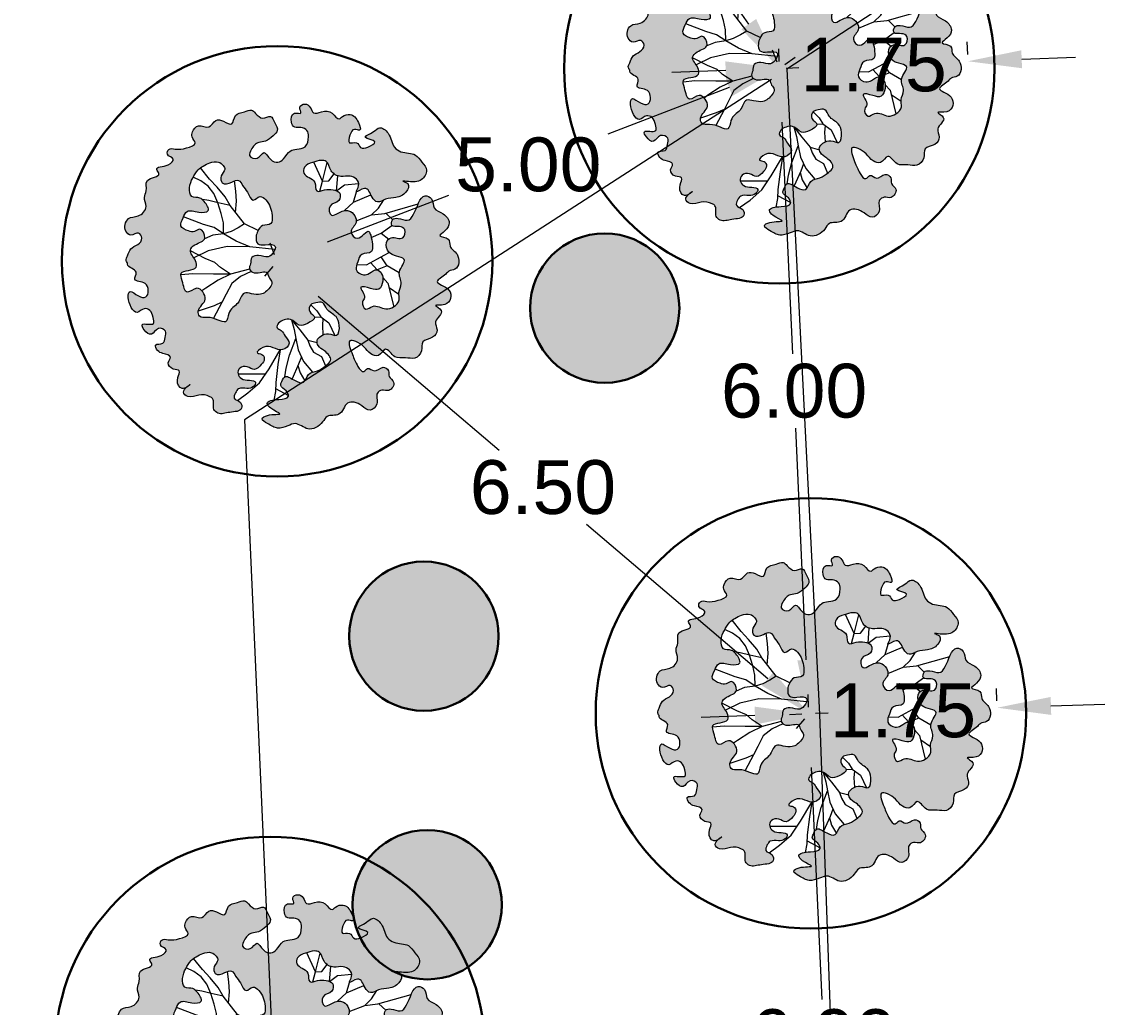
# Model space of a CAD drawing. Header units: metres. Extents: x 180 to 3220, y 13789 to 15035.
# Drawn here: x 739.46 to 749.62, y 14703.35 to 14712.5 of the extents above; entities that cross this region are included whole.
import ezdxf

# ---------------------------------------------------------------- set-up
doc = ezdxf.new("R2010")
doc.units = ezdxf.units.M
doc.header["$MEASUREMENT"] = 0
for name, color, linetype in [('02 Выноски план', 170, 'Continuous'), ('04 Дендроплан (растения)', 7, 'Continuous'), ('04 Дендроплан (удаление)', 240, 'Continuous'), ('04 Посадки (привязки)', 7, 'Continuous'), ('50 Дендроплан (привязки)', 7, 'Continuous'), ('50 Дендроплан - Деревья вырубаемые', 7, 'Continuous')]:
    doc.layers.add(name, color=color, linetype=linetype)
doc.layers.get('50 Дендроплан - Деревья вырубаемые').off()
doc.styles.get("Standard").update_dxf_attribs({"font": 'arial.ttf'})
doc.dimstyles.get("Standard").update_dxf_attribs({"dimtxt": 0.18, "dimasz": 0.18, "dimexe": 0.18, "dimexo": 0.0625, "dimgap": 0.09, "dimtad": 0, "dimtih": 1, "dimtoh": 1, "dimdec": 4, "dimzin": 0, "dimdsep": 46, "dimtxsty": 'Standard', "dimcen": 0.09, "dimadec": 0, "dimazin": 0, "dimtfac": 1, "dimtdec": 4, "dimtofl": 0, "dimtmove": 0, "dimatfit": 3, "dimfxl": 1, "dimtolj": 1, "dimtzin": 0, "dimarcsym": 0})

# ---------------------------------------------------------------- blocks, each defined once
blk = doc.blocks.new('A$C442D7FB9')
at = {"layer": '04 Дендроплан (удаление)', "lineweight": 30}
h = blk.add_hatch(color=0, dxfattribs=at)
h.dxf.hatch_style = 1
edge = h.paths.add_edge_path()
edge.add_arc((0, 0), 0.5, 0, 360)
at = {"layer": '04 Дендроплан (удаление)', "color": 0, "lineweight": 30}
blk.add_circle((0, 0), 0.5, dxfattribs=at)
blk = doc.blocks.new('A$C1BB61900')
at = {"layer": '04 Дендроплан (растения)', "lineweight": 0, "true_color": 0xd1f3c4}
h = blk.add_hatch(color=254, dxfattribs=at)
h.dxf.hatch_style = 1
h.set_gradient(color1=(178, 204, 102), color2=(212, 233, 180), rotation=120, tint=1, name='SPHERICAL')
edge = h.paths.add_edge_path()
edge.add_spline(control_points=[(-1.389, -0.037), (-1.39, 0), (-1.277, 0.016), (-1.363, 0.136), (-1.194, 0.118), (-1.204, 0.301), (-1.31, 0.268), (-1.408, 0.172), (-1.4, 0.352), (-1.32, 0.44), (-1.262, 0.37), (-1.189, 0.403), (-1.176, 0.459), (-1.154, 0.562), (-1.304, 0.499), (-1.261, 0.595), (-1.191, 0.654), (-1.145, 0.551), (-1.049, 0.594), (-1.073, 0.659), (-1.081, 0.733), (-1.185, 0.705), (-1.147, 0.788), (-1.1, 0.811), (-1.004, 0.833), (-1.073, 0.903), (-1.021, 0.966), (-0.932, 0.965), (-0.983, 1.05), (-0.976, 1.123), (-0.913, 1.152), (-0.811, 1.073), (-0.96, 1.168), (-0.868, 1.239), (-0.783, 1.197), (-0.702, 1.214), (-0.631, 1.26), (-0.671, 1.338), (-0.597, 1.406), (-0.508, 1.374), (-0.379, 1.384), (-0.391, 1.281), (-0.471, 1.267), (-0.444, 1.203), (-0.408, 1.154), (-0.337, 1.172), (-0.276, 1.167), (-0.232, 1.103), (-0.318, 1.09), (-0.376, 1.087), (-0.42, 1.03), (-0.395, 0.962), (-0.318, 0.958), (-0.254, 1.014), (-0.192, 0.957), (-0.151, 0.908), (-0.171, 0.85), (-0.252, 0.85), (-0.152, 0.77), (-0.075, 0.796), (0.01, 0.843), (0.104, 0.769), (0.039, 0.703), (0.023, 0.644), (-0.041, 0.624), (-0.012, 0.564), (0.038, 0.546), (0.115, 0.533), (0.168, 0.619), (0.255, 0.594), (0.36, 0.537), (0.264, 0.489), (0.285, 0.409), (0.346, 0.402), (0.418, 0.389), (0.438, 0.488), (0.531, 0.524), (0.558, 0.617), (0.539, 0.741), (0.445, 0.68), (0.379, 0.705), (0.33, 0.748), (0.344, 0.815), (0.409, 0.85), (0.483, 0.936), (0.399, 0.995), (0.337, 1.043), (0.231, 1.043), (0.209, 1.16), (0.117, 1.118), (0.076, 1.088), (0.02, 1.061), (-0.004, 1.112), (-0.031, 1.168), (0.032, 1.195), (0.066, 1.281), (-0.049, 1.282), (-0.18, 1.292), (-0.115, 1.378), (0.016, 1.433), (-0.135, 1.411), (-0.23, 1.456), (-0.139, 1.513), (-0.072, 1.563), (0.023, 1.537), (0.12, 1.496), (0.217, 1.605), (0.345, 1.54), (0.4, 1.436), (0.536, 1.481), (0.575, 1.304), (0.72, 1.359), (0.795, 1.447), (0.893, 1.366), (0.849, 1.273), (0.924, 1.23), (0.992, 1.267), (1.059, 1.169), (0.979, 1.125), (1.001, 1.057), (0.926, 1.006), (0.863, 1.09), (0.799, 1.01), (0.751, 1.086), (0.688, 0.982), (0.666, 0.913), (0.598, 0.715), (0.776, 0.817), (0.815, 0.899), (0.911, 0.938), (0.975, 0.815), (1.043, 0.963), (1.147, 0.94), (1.241, 0.974), (1.318, 0.9), (1.298, 0.786), (1.414, 0.789), (1.473, 0.706), (1.413, 0.612), (1.555, 0.541), (1.409, 0.456), (1.586, 0.503), (1.632, 0.314), (1.414, 0.264), (1.551, 0.208), (1.591, 0.153), (1.686, 0.16), (1.705, 0), (1.596, -0.048), (1.622, -0.153), (1.484, -0.157), (1.585, -0.217), (1.632, -0.287), (1.57, -0.382), (1.463, -0.412), (1.479, -0.515), (1.388, -0.566), (1.313, -0.453), (1.265, -0.29), (1.154, -0.352), (1.081, -0.349), (1.066, -0.263), (1.147, -0.28), (1.216, -0.245), (1.18, -0.126), (1.078, -0.197), (1.006, -0.123), (1.032, -0.03), (1.104, 0.003), (1.226, 0.033), (1.094, 0.147), (1.164, 0.253), (1.106, 0.333), (1.129, 0.417), (1.068, 0.477), (0.972, 0.503), (0.888, 0.426), (0.797, 0.509), (0.759, 0.416), (0.822, 0.365), (0.721, 0.245), (0.858, 0.293), (0.941, 0.319), (0.978, 0.231), (0.976, 0.162), (0.918, 0.101), (0.858, 0.152), (0.789, 0.173), (0.711, 0.116), (0.752, 0.039), (0.775, -0.052), (0.895, -0.024), (0.892, -0.13), (0.886, -0.182), (0.856, -0.28), (0.769, -0.132), (0.666, -0.253), (0.764, -0.31), (0.745, -0.397), (0.679, -0.457), (0.6, -0.432), (0.506, -0.378), (0.494, -0.521), (0.606, -0.512), (0.625, -0.617), (0.542, -0.644), (0.478, -0.65), (0.374, -0.612), (0.408, -0.756), (0.271, -0.77), (0.29, -0.881), (0.372, -0.902), (0.438, -0.924), (0.521, -0.908), (0.523, -0.805), (0.622, -0.748), (0.721, -0.777), (0.823, -0.697), (0.734, -0.582), (0.871, -0.678), (0.895, -0.564), (0.956, -0.49), (1.039, -0.545), (1.133, -0.535), (1.223, -0.567), (1.274, -0.666), (1.156, -0.706), (1.338, -0.659), (1.401, -0.713), (1.439, -0.796), (1.382, -0.86), (1.327, -0.955), (1.212, -0.946), (1.11, -1.021), (1.114, -1.131), (1.009, -1.22), (0.952, -1.154), (0.81, -1.109), (1.009, -1.077), (0.891, -1.017), (0.817, -1.006), (0.796, -1.088), (0.697, -1.049), (0.729, -1.143), (0.759, -1.21), (0.843, -1.16), (0.81, -1.281), (0.756, -1.344), (0.676, -1.33), (0.624, -1.275), (0.575, -1.377), (0.487, -1.376), (0.394, -1.344), (0.377, -1.42), (0.327, -1.461), (0.255, -1.427), (0.306, -1.347), (0.197, -1.389), (0.18, -1.293), (0.214, -1.227), (0.279, -1.237), (0.341, -1.209), (0.347, -1.13), (0.324, -1.038), (0.234, -1.034), (0.152, -1.024), (0.116, -0.952), (0.045, -0.907), (-0.027, -0.942), (-0.076, -1.052), (-0.13, -0.943), (-0.231, -0.982), (-0.187, -1.064), (-0.136, -1.118), (-0.047, -1.114), (0.006, -1.161), (0.074, -1.214), (0.035, -1.282), (0.009, -1.371), (-0.081, -1.315), (-0.13, -1.374), (-0.178, -1.429), (-0.248, -1.39), (-0.341, -1.396), (-0.348, -1.261), (-0.436, -1.328), (-0.52, -1.35), (-0.572, -1.244), (-0.673, -1.316), (-0.733, -1.248), (-0.745, -1.185), (-0.681, -1.119), (-0.81, -1.084), (-0.879, -1.075), (-0.961, -1.101), (-0.992, -1.023), (-0.891, -0.999), (-0.98, -0.917), (-1.11, -0.934), (-1.024, -0.829), (-1.21, -0.835), (-1.17, -0.715), (-1.221, -0.644), (-1.17, -0.552), (-1.261, -0.463), (-1.361, -0.478), (-1.401, -0.405), (-1.4, -0.343), (-1.345, -0.283), (-1.276, -0.342), (-1.231, -0.262), (-1.286, -0.206), (-1.361, -0.186), (-1.379, -0.121), (-1.412, -0.072), (-1.389, -0.048), (-1.389, -0.037)], knot_values=[0, 0, 0, 0, 0.144623, 0.231167, 0.368861, 0.533358, 0.626687, 0.740408, 0.935226, 1.031861, 1.128241, 1.198256, 1.294402, 1.368689, 1.507955, 1.574673, 1.679777, 1.79119, 1.883627, 1.959993, 2.039207, 2.131319, 2.201489, 2.277769, 2.379891, 2.45347, 2.54984, 2.629417, 2.713756, 2.836131, 2.877797, 2.974434, 3.098533, 3.174839, 3.310795, 3.448506, 3.489216, 3.62255, 3.689433, 3.833718, 3.988827, 4.05943, 4.152735, 4.217846, 4.281087, 4.383199, 4.466591, 4.525335, 4.60464, 4.706041, 4.777196, 4.850967, 4.941557, 5.035937, 5.13954, 5.219117, 5.28068, 5.339424, 5.435055, 5.564599, 5.681514, 5.792988, 5.892227, 5.976975, 6.036908, 6.095646, 6.173749, 6.252212, 6.380922, 6.484525, 6.602635, 6.692872, 6.777965, 6.844717, 6.928444, 7.02051, 7.167213, 7.282, 7.407383, 7.507264, 7.609206, 7.678412, 7.741177, 7.842553, 7.980652, 8.063007, 8.187574, 8.307662, 8.420868, 8.524456, 8.606097, 8.65359, 8.733663, 8.78115, 8.875736, 8.947733, 9.070923, 9.223371, 9.297752, 9.425798, 9.577891, 9.656402, 9.742281, 9.880076, 10.010368, 10.101704, 10.271449, 10.469408, 10.556507, 10.704089, 10.878467, 11.055291, 11.171089, 11.284149, 11.417731, 11.482645, 11.567427, 11.68373, 11.77169, 11.843492, 11.921933, 12.039354, 12.124248, 12.185085, 12.279334, 12.442083, 12.611011, 12.797738, 12.921046, 13.015017, 13.129765, 13.27535, 13.406716, 13.521304, 13.644281, 13.753137, 13.886642, 13.991763, 14.093139, 14.248215, 14.338926, 14.451134, 14.636917, 14.813923, 14.953979, 15.006047, 15.083831, 15.270441, 15.402543, 15.48891, 15.598301, 15.682028, 15.794092, 15.927518, 16.058446, 16.173604, 16.260996, 16.378012, 16.633999, 16.747204, 16.817387, 16.885538, 16.980265, 17.054418, 17.157369, 17.299589, 17.380857, 17.502298, 17.608515, 17.708493, 17.875073, 18.018008, 18.132164, 18.220812, 18.330672, 18.42764, 18.594846, 18.685597, 18.781631, 18.83834, 18.974753, 19.095535, 19.196942, 19.302834, 19.396624, 19.471771, 19.573189, 19.64865, 19.757506, 19.853667, 19.959896, 20.083661, 20.173311, 20.285247, 20.335982, 20.497146, 20.604648, 20.73546, 20.822811, 20.919446, 21.052361, 21.138111, 21.251311, 21.378508, 21.468801, 21.559641, 21.663684, 21.760796, 21.866457, 22.044178, 22.114637, 22.23047, 22.341438, 22.400666, 22.529106, 22.668332, 22.783263, 22.938439, 23.01956, 23.126312, 23.267144, 23.355432, 23.45979, 23.589203, 23.728577, 23.835857, 23.898351, 24.043906, 24.189962, 24.256212, 24.371649, 24.490581, 24.67199, 24.766696, 24.956099, 25.083087, 25.169948, 25.292933, 25.419422, 25.526836, 25.615518, 25.691414, 25.778638, 25.869312, 25.961297, 26.024928, 26.121298, 26.263466, 26.360434, 26.407027, 26.517617, 26.650303, 26.74818, 26.826653, 26.905094, 26.978885, 27.046871, 27.126191, 27.241376, 27.314599, 27.389769, 27.472839, 27.551312, 27.683547, 27.788448, 27.871841, 27.999501, 28.077604, 28.175679, 28.291585, 28.394565, 28.492933, 28.567087, 28.697918, 28.77954, 28.894137, 28.975271, 29.07451, 29.169691, 29.264917, 29.370694, 29.435998, 29.525045, 29.645134, 29.756428, 29.862319, 29.956635, 30.074745, 30.200153, 30.306664, 30.366297, 30.449133, 30.570729, 30.713328, 30.79014, 30.852634, 30.945669, 31.037541, 31.189615, 31.243213, 31.410359, 31.536232, 31.621622, 31.733558, 31.886269, 32.00739, 32.09115, 32.172123, 32.250875, 32.347965, 32.418568, 32.512539, 32.612542, 32.705135, 32.769699, 32.813194, 32.813194, 32.813194, 32.813194], degree=3, periodic=0)
edge = h.paths.add_edge_path(flags=16)
edge.add_spline(control_points=[(-0.695, -0.881), (-0.715, -0.858), (-0.753, -0.807), (-0.788, -0.73), (-0.783, -0.618), (-0.691, -0.632), (-0.643, -0.579), (-0.587, -0.48), (-0.721, -0.484), (-0.814, -0.527), (-0.855, -0.44), (-0.902, -0.36), (-0.818, -0.319), (-0.756, -0.301), (-0.691, -0.357), (-0.629, -0.217), (-0.746, -0.205), (-0.828, -0.128), (-0.753, -0.062), (-0.737, 0.065), (-0.923, 0.031), (-0.881, 0.155), (-0.868, 0.294), (-0.763, 0.194), (-0.696, 0.252), (-0.661, 0.347), (-0.763, 0.395), (-0.749, 0.496), (-0.653, 0.486), (-0.588, 0.512), (-0.488, 0.563), (-0.479, 0.462), (-0.435, 0.409), (-0.364, 0.37), (-0.34, 0.264), (-0.244, 0.294), (-0.158, 0.312), (-0.088, 0.26), (-0.045, 0.192), (-0.086, 0.154), (-0.092, 0.067), (-0.197, 0.121), (-0.274, 0.065), (-0.242, 0.01), (-0.245, -0.057), (-0.157, -0.069), (-0.086, -0.029), (-0.028, -0.079), (0.009, -0.162), (-0.099, -0.157), (-0.183, -0.156), (-0.19, -0.236), (-0.168, -0.292), (-0.125, -0.353), (-0.026, -0.331), (-0.026, -0.433), (-0.037, -0.506), (-0.07, -0.57), (-0.133, -0.63), (-0.209, -0.544), (-0.243, -0.66), (-0.286, -0.708), (-0.32, -0.784), (-0.394, -0.75), (-0.486, -0.725), (-0.496, -0.825), (-0.436, -0.863), (-0.46, -0.919), (-0.508, -0.957), (-0.582, -0.948), (-0.642, -0.916), (-0.683, -0.896), (-0.695, -0.881)], knot_values=[0, 0, 0, 0, 0.119147, 0.244704, 0.355195, 0.456841, 0.525213, 0.64652, 0.761794, 0.906015, 0.999107, 1.102214, 1.21292, 1.287506, 1.35766, 1.479239, 1.62773, 1.713089, 1.858081, 1.936445, 2.136108, 2.227757, 2.383509, 2.506371, 2.592801, 2.687321, 2.856666, 2.919037, 3.017629, 3.155387, 3.246677, 3.353704, 3.442539, 3.52579, 3.669986, 3.756325, 3.869148, 4.011227, 4.081037, 4.138722, 4.206699, 4.365743, 4.440415, 4.505889, 4.585073, 4.671725, 4.788569, 4.878809, 4.948708, 5.073582, 5.166391, 5.253695, 5.327262, 5.415765, 5.519566, 5.621336, 5.725491, 5.831081, 5.911981, 6.005594, 6.125346, 6.227321, 6.306075, 6.391977, 6.508685, 6.596002, 6.686109, 6.737432, 6.809051, 6.915906, 7.005912, 7.085383, 7.085383, 7.085383, 7.085383], degree=3, periodic=0)
at = {"layer": '04 Дендроплан (растения)', "lineweight": 0}
for p, q in [((-0.427, 1.276), (-0.327, 1.21)), ((-0.071, 1.208), (-0.09, 1.287)), ((-0.069, 1.179), (0.049, 1.251)), ((-0.327, 1.21), (-0.214, 1.122)), ((-0.214, 1.122), (-0.12, 0.995)), ((-0.064, 1.124), (-0.071, 1.208)), ((-0.036, 0.96), (-0.064, 1.124)), ((0.166, 1.044), (0.208, 1.123)), ((-0.156, 1.044), (-0.409, 1.032)), ((0.023, 1.076), (0.039, 0.996)), ((0.155, 0.964), (0.089, 1.098)), ((0.149, 0.975), (0.166, 1.044)), ((0.203, 0.94), (0.283, 1.045)), ((-0.12, 0.995), (-0.009, 0.823)), ((-0.009, 0.823), (-0.036, 0.96)), ((0.039, 0.996), (0.077, 0.878)), ((0.185, 0.897), (0.155, 0.964)), ((0.159, 0.832), (0.203, 0.94)), ((0.371, 0.901), (0.404, 0.992)), ((0.077, 0.878), (0.141, 0.726)), ((0.141, 0.726), (0.159, 0.832)), ((0.269, 0.799), (0.299, 0.858)), ((0.299, 0.858), (0.371, 0.901)), ((0.129, 0.641), (0.141, 0.726)), ((0.181, 0.647), (0.252, 0.746)), ((0.252, 0.746), (0.269, 0.799)), ((0.252, 0.746), (0.337, 0.772)), ((0.454, 0.592), (0.504, 0.712)), ((0.109, 0.549), (0.181, 0.647)), ((0.109, 0.549), (0.129, 0.641)), ((0.393, 0.615), (0.394, 0.702)), ((0.401, 0.55), (0.393, 0.615)), ((0.325, 0.534), (0.381, 0.534)), ((0.348, 0.476), (0.381, 0.534)), ((0.381, 0.534), (0.454, 0.592)), ((-0.604, 0.387), (-0.753, 0.431)), ((-0.53, 0.361), (-0.614, 0.503)), ((0.294, 0.418), (0.348, 0.476)), ((1.02, 0.248), (1.063, 0.472)), ((-0.529, 0.358), (-0.604, 0.387)), ((-0.486, 0.284), (-0.53, 0.361)), ((1.028, 0.29), (1.117, 0.355)), ((-0.674, 0.22), (-0.711, 0.244)), ((-0.556, 0.15), (-0.674, 0.22)), ((-0.431, 0.188), (-0.486, 0.284)), ((0.975, 0.196), (1.02, 0.248)), ((-0.438, 0.099), (-0.556, 0.15)), ((-0.347, 0.127), (-0.431, 0.188)), ((-0.244, 0.084), (-0.347, 0.127)), ((0.866, 0.051), (0.925, 0.121)), ((1.02, 0.087), (0.925, 0.121)), ((1.129, 0.157), (1.02, 0.087)), ((-0.789, 0.082), (-0.899, 0.087)), ((-0.595, 0.092), (-0.789, 0.082)), ((-0.438, 0.099), (-0.595, 0.092)), ((-0.529, 0.033), (-0.578, -0.015)), ((-0.438, 0.099), (-0.529, 0.033)), ((-0.26, 0.062), (-0.438, 0.099)), ((0.739, 0.062), (0.827, 0.07)), ((0.827, 0.07), (0.934, 0.018)), ((0.934, 0.018), (0.996, -0.012)), ((1.02, 0.087), (0.969, 0.001)), ((-0.666, -0.057), (-0.801, -0.133)), ((-0.636, -0.125), (-0.771, -0.067)), ((-0.578, -0.015), (-0.666, -0.057)), ((0.996, -0.012), (1.045, -0.035)), ((-0.457, -0.159), (-0.636, -0.125)), ((-0.248, -0.147), (-0.457, -0.159)), ((-0.248, -0.147), (-0.371, -0.203)), ((-0.015, -0.111), (-0.248, -0.147)), ((0.884, -0.183), (0.979, -0.219)), ((0.979, -0.219), (1.046, -0.16)), ((-0.585, -0.268), (-0.665, -0.239)), ((-0.487, -0.278), (-0.585, -0.268)), ((-0.487, -0.278), (-0.57, -0.339)), ((-0.371, -0.203), (-0.487, -0.278)), ((-0.415, -0.296), (-0.487, -0.278)), ((-0.487, -0.278), (-0.483, -0.38)), ((-0.348, -0.327), (-0.415, -0.296)), ((-0.164, -0.295), (-0.287, -0.36)), ((0.979, -0.219), (1.08, -0.285)), ((-0.667, -0.372), (-0.851, -0.451)), ((-0.57, -0.339), (-0.667, -0.372)), ((-0.483, -0.38), (-0.499, -0.467)), ((-0.287, -0.36), (-0.412, -0.537)), ((-0.287, -0.36), (-0.348, -0.327)), ((0.752, -0.341), (0.897, -0.392)), ((0.897, -0.392), (0.963, -0.45)), ((0.897, -0.392), (1.021, -0.4)), ((1.03, -0.402), (1.09, -0.338)), ((-0.499, -0.467), (-0.525, -0.567)), ((-0.365, -0.471), (-0.352, -0.576)), ((0.648, -0.443), (0.734, -0.517)), ((0.963, -0.45), (1.015, -0.525)), ((-0.61, -0.593), (-0.667, -0.604)), ((-0.522, -0.566), (-0.61, -0.593)), ((-0.525, -0.567), (-0.558, -0.656)), ((-0.412, -0.537), (-0.522, -0.566)), ((-0.412, -0.537), (-0.454, -0.62)), ((-0.352, -0.576), (-0.354, -0.669)), ((0.734, -0.517), (0.898, -0.578)), ((0.734, -0.517), (0.766, -0.611)), ((-0.558, -0.656), (-0.609, -0.726)), ((-0.454, -0.62), (-0.527, -0.712)), ((-0.354, -0.669), (-0.361, -0.765)), ((0.426, -0.633), (0.455, -0.725)), ((0.58, -0.63), (0.598, -0.768)), ((0.58, -0.63), (0.657, -0.682)), ((0.657, -0.682), (0.79, -0.688)), ((-0.674, -0.78), (-0.743, -0.817)), ((-0.609, -0.726), (-0.674, -0.78)), ((-0.593, -0.792), (-0.672, -0.9)), ((-0.527, -0.712), (-0.593, -0.792)), ((0.455, -0.725), (0.382, -0.906)), ((0.455, -0.725), (0.514, -0.724)), ((0.455, -0.725), (0.507, -0.896)), ((0.514, -0.724), (0.566, -0.787))]:
    blk.add_line(p, q, dxfattribs=at)
at = {"layer": '04 Дендроплан (растения)', "color": 79, "lineweight": 0, "true_color": 0x384020}
blk.add_line((1.021, -0.4), (1.332, -0.473), dxfattribs=at)
blk.add_open_spline([(-1.389, -0.037), (-1.39, 0), (-1.277, 0.016), (-1.363, 0.136), (-1.194, 0.118), (-1.204, 0.301), (-1.31, 0.268), (-1.408, 0.172), (-1.4, 0.352), (-1.32, 0.44), (-1.262, 0.37), (-1.189, 0.403), (-1.176, 0.459), (-1.154, 0.562), (-1.304, 0.499), (-1.261, 0.595), (-1.191, 0.654), (-1.145, 0.551), (-1.049, 0.594), (-1.073, 0.659), (-1.081, 0.733), (-1.185, 0.705), (-1.147, 0.788), (-1.1, 0.811), (-1.004, 0.833), (-1.073, 0.903), (-1.021, 0.966), (-0.932, 0.965), (-0.983, 1.05), (-0.976, 1.123), (-0.913, 1.152), (-0.811, 1.073), (-0.96, 1.168), (-0.868, 1.239), (-0.783, 1.197), (-0.702, 1.214), (-0.631, 1.26), (-0.671, 1.338), (-0.597, 1.406), (-0.508, 1.374), (-0.379, 1.384), (-0.391, 1.281), (-0.471, 1.267), (-0.444, 1.203), (-0.408, 1.154), (-0.337, 1.172), (-0.276, 1.167), (-0.232, 1.103), (-0.318, 1.09), (-0.376, 1.087), (-0.42, 1.03), (-0.395, 0.962), (-0.318, 0.958), (-0.254, 1.014), (-0.192, 0.957), (-0.151, 0.908), (-0.171, 0.85), (-0.252, 0.85), (-0.152, 0.77), (-0.075, 0.796), (0.01, 0.843), (0.104, 0.769), (0.039, 0.703), (0.023, 0.644), (-0.041, 0.624), (-0.012, 0.564), (0.038, 0.546), (0.115, 0.533), (0.168, 0.619), (0.255, 0.594), (0.36, 0.537), (0.264, 0.489), (0.285, 0.409), (0.346, 0.402), (0.418, 0.389), (0.438, 0.488), (0.531, 0.524), (0.558, 0.617), (0.539, 0.741), (0.445, 0.68), (0.379, 0.705), (0.33, 0.748), (0.344, 0.815), (0.409, 0.85), (0.483, 0.936), (0.399, 0.995), (0.337, 1.043), (0.231, 1.043), (0.209, 1.16), (0.117, 1.118), (0.076, 1.088), (0.02, 1.061), (-0.004, 1.112), (-0.031, 1.168), (0.032, 1.195), (0.066, 1.281), (-0.049, 1.282), (-0.18, 1.292), (-0.115, 1.378), (0.016, 1.433), (-0.135, 1.411), (-0.23, 1.456), (-0.139, 1.513), (-0.072, 1.563), (0.023, 1.537), (0.12, 1.496), (0.217, 1.605), (0.345, 1.54), (0.4, 1.436), (0.536, 1.481), (0.575, 1.304), (0.72, 1.359), (0.795, 1.447), (0.893, 1.366), (0.849, 1.273), (0.924, 1.23), (0.992, 1.267), (1.059, 1.169), (0.979, 1.125), (1.001, 1.057), (0.926, 1.006), (0.863, 1.09), (0.799, 1.01), (0.751, 1.086), (0.688, 0.982), (0.666, 0.913), (0.598, 0.715), (0.776, 0.817), (0.815, 0.899), (0.911, 0.938), (0.975, 0.815), (1.043, 0.963), (1.147, 0.94), (1.241, 0.974), (1.318, 0.9), (1.298, 0.786), (1.414, 0.789), (1.473, 0.706), (1.413, 0.612), (1.555, 0.541), (1.409, 0.456), (1.586, 0.503), (1.632, 0.314), (1.414, 0.264), (1.551, 0.208), (1.591, 0.153), (1.686, 0.16), (1.705, 0), (1.596, -0.048), (1.622, -0.153), (1.484, -0.157), (1.585, -0.217), (1.632, -0.287), (1.57, -0.382), (1.463, -0.412), (1.479, -0.515), (1.388, -0.566), (1.313, -0.453), (1.265, -0.29), (1.154, -0.352), (1.081, -0.349), (1.066, -0.263), (1.147, -0.28), (1.216, -0.245), (1.18, -0.126), (1.078, -0.197), (1.006, -0.123), (1.032, -0.03), (1.104, 0.003), (1.226, 0.033), (1.094, 0.147), (1.164, 0.253), (1.106, 0.333), (1.129, 0.417), (1.068, 0.477), (0.972, 0.503), (0.888, 0.426), (0.797, 0.509), (0.759, 0.416), (0.822, 0.365), (0.721, 0.245), (0.858, 0.293), (0.941, 0.319), (0.978, 0.231), (0.976, 0.162), (0.918, 0.101), (0.858, 0.152), (0.789, 0.173), (0.711, 0.116), (0.752, 0.039), (0.775, -0.052), (0.895, -0.024), (0.892, -0.13), (0.886, -0.182), (0.856, -0.28), (0.769, -0.132), (0.666, -0.253), (0.764, -0.31), (0.745, -0.397), (0.679, -0.457), (0.6, -0.432), (0.506, -0.378), (0.494, -0.521), (0.606, -0.512), (0.625, -0.617), (0.542, -0.644), (0.478, -0.65), (0.374, -0.612), (0.408, -0.756), (0.271, -0.77), (0.29, -0.881), (0.372, -0.902), (0.438, -0.924), (0.521, -0.908), (0.523, -0.805), (0.622, -0.748), (0.721, -0.777), (0.823, -0.697), (0.734, -0.582), (0.871, -0.678), (0.895, -0.564), (0.956, -0.49), (1.039, -0.545), (1.133, -0.535), (1.223, -0.567), (1.274, -0.666), (1.156, -0.706), (1.338, -0.659), (1.401, -0.713), (1.439, -0.796), (1.382, -0.86), (1.327, -0.955), (1.212, -0.946), (1.11, -1.021), (1.114, -1.131), (1.009, -1.22), (0.952, -1.154), (0.81, -1.109), (1.009, -1.077), (0.891, -1.017), (0.817, -1.006), (0.796, -1.088), (0.697, -1.049), (0.729, -1.143), (0.759, -1.21), (0.843, -1.16), (0.81, -1.281), (0.756, -1.344), (0.676, -1.33), (0.624, -1.275), (0.575, -1.377), (0.487, -1.376), (0.394, -1.344), (0.377, -1.42), (0.327, -1.461), (0.255, -1.427), (0.306, -1.347), (0.197, -1.389), (0.18, -1.293), (0.214, -1.227), (0.279, -1.237), (0.341, -1.209), (0.347, -1.13), (0.324, -1.038), (0.234, -1.034), (0.152, -1.024), (0.116, -0.952), (0.045, -0.907), (-0.027, -0.942), (-0.076, -1.052), (-0.13, -0.943), (-0.231, -0.982), (-0.187, -1.064), (-0.136, -1.118), (-0.047, -1.114), (0.006, -1.161), (0.074, -1.214), (0.035, -1.282), (0.009, -1.371), (-0.081, -1.315), (-0.13, -1.374), (-0.178, -1.429), (-0.248, -1.39), (-0.341, -1.396), (-0.348, -1.261), (-0.436, -1.328), (-0.52, -1.35), (-0.572, -1.244), (-0.673, -1.316), (-0.733, -1.248), (-0.745, -1.185), (-0.681, -1.119), (-0.81, -1.084), (-0.879, -1.075), (-0.961, -1.101), (-0.992, -1.023), (-0.891, -0.999), (-0.98, -0.917), (-1.11, -0.934), (-1.024, -0.829), (-1.21, -0.835), (-1.17, -0.715), (-1.221, -0.644), (-1.17, -0.552), (-1.261, -0.463), (-1.361, -0.478), (-1.401, -0.405), (-1.4, -0.343), (-1.345, -0.283), (-1.276, -0.342), (-1.231, -0.262), (-1.286, -0.206), (-1.361, -0.186), (-1.379, -0.121), (-1.412, -0.072), (-1.389, -0.048), (-1.389, -0.037)], degree=3, knots=[0, 0, 0, 0, 0.144623, 0.231167, 0.368861, 0.533358, 0.626687, 0.740408, 0.935226, 1.031861, 1.128241, 1.198256, 1.294402, 1.368689, 1.507955, 1.574673, 1.679777, 1.79119, 1.883627, 1.959993, 2.039207, 2.131319, 2.201489, 2.277769, 2.379891, 2.45347, 2.54984, 2.629417, 2.713756, 2.836131, 2.877797, 2.974434, 3.098533, 3.174839, 3.310795, 3.448506, 3.489216, 3.62255, 3.689433, 3.833718, 3.988827, 4.05943, 4.152735, 4.217846, 4.281087, 4.383199, 4.466591, 4.525335, 4.60464, 4.706041, 4.777196, 4.850967, 4.941557, 5.035937, 5.13954, 5.219117, 5.28068, 5.339424, 5.435055, 5.564599, 5.681514, 5.792988, 5.892227, 5.976975, 6.036908, 6.095646, 6.173749, 6.252212, 6.380922, 6.484525, 6.602635, 6.692872, 6.777965, 6.844717, 6.928444, 7.02051, 7.167213, 7.282, 7.407383, 7.507264, 7.609206, 7.678412, 7.741177, 7.842553, 7.980652, 8.063007, 8.187574, 8.307662, 8.420868, 8.524456, 8.606097, 8.65359, 8.733663, 8.78115, 8.875736, 8.947733, 9.070923, 9.223371, 9.297752, 9.425798, 9.577891, 9.656402, 9.742281, 9.880076, 10.010368, 10.101704, 10.271449, 10.469408, 10.556507, 10.704089, 10.878467, 11.055291, 11.171089, 11.284149, 11.417731, 11.482645, 11.567427, 11.68373, 11.77169, 11.843492, 11.921933, 12.039354, 12.124248, 12.185085, 12.279334, 12.442083, 12.611011, 12.797738, 12.921046, 13.015017, 13.129765, 13.27535, 13.406716, 13.521304, 13.644281, 13.753137, 13.886642, 13.991763, 14.093139, 14.248215, 14.338926, 14.451134, 14.636917, 14.813923, 14.953979, 15.006047, 15.083831, 15.270441, 15.402543, 15.48891, 15.598301, 15.682028, 15.794092, 15.927518, 16.058446, 16.173604, 16.260996, 16.378012, 16.633999, 16.747204, 16.817387, 16.885538, 16.980265, 17.054418, 17.157369, 17.299589, 17.380857, 17.502298, 17.608515, 17.708493, 17.875073, 18.018008, 18.132164, 18.220812, 18.330672, 18.42764, 18.594846, 18.685597, 18.781631, 18.83834, 18.974753, 19.095535, 19.196942, 19.302834, 19.396624, 19.471771, 19.573189, 19.64865, 19.757506, 19.853667, 19.959896, 20.083661, 20.173311, 20.285247, 20.335982, 20.497146, 20.604648, 20.73546, 20.822811, 20.919446, 21.052361, 21.138111, 21.251311, 21.378508, 21.468801, 21.559641, 21.663684, 21.760796, 21.866457, 22.044178, 22.114637, 22.23047, 22.341438, 22.400666, 22.529106, 22.668332, 22.783263, 22.938439, 23.01956, 23.126312, 23.267144, 23.355432, 23.45979, 23.589203, 23.728577, 23.835857, 23.898351, 24.043906, 24.189962, 24.256212, 24.371649, 24.490581, 24.67199, 24.766696, 24.956099, 25.083087, 25.169948, 25.292933, 25.419422, 25.526836, 25.615518, 25.691414, 25.778638, 25.869312, 25.961297, 26.024928, 26.121298, 26.263466, 26.360434, 26.407027, 26.517617, 26.650303, 26.74818, 26.826653, 26.905094, 26.978885, 27.046871, 27.126191, 27.241376, 27.314599, 27.389769, 27.472839, 27.551312, 27.683547, 27.788448, 27.871841, 27.999501, 28.077604, 28.175679, 28.291585, 28.394565, 28.492933, 28.567087, 28.697918, 28.77954, 28.894137, 28.975271, 29.07451, 29.169691, 29.264917, 29.370694, 29.435998, 29.525045, 29.645134, 29.756428, 29.862319, 29.956635, 30.074745, 30.200153, 30.306664, 30.366297, 30.449133, 30.570729, 30.713328, 30.79014, 30.852634, 30.945669, 31.037541, 31.189615, 31.243213, 31.410359, 31.536232, 31.621622, 31.733558, 31.886269, 32.00739, 32.09115, 32.172123, 32.250875, 32.347965, 32.418568, 32.512539, 32.612542, 32.705135, 32.769699, 32.813194, 32.813194, 32.813194, 32.813194], dxfattribs=at)
at = {"layer": '04 Дендроплан (растения)', "lineweight": 0}
blk.add_open_spline([(-0.695, -0.881), (-0.715, -0.858), (-0.753, -0.807), (-0.788, -0.73), (-0.783, -0.618), (-0.691, -0.632), (-0.643, -0.579), (-0.587, -0.48), (-0.721, -0.484), (-0.814, -0.527), (-0.855, -0.44), (-0.902, -0.36), (-0.818, -0.319), (-0.756, -0.301), (-0.691, -0.357), (-0.629, -0.217), (-0.746, -0.205), (-0.828, -0.128), (-0.753, -0.062), (-0.737, 0.065), (-0.923, 0.031), (-0.881, 0.155), (-0.868, 0.294), (-0.763, 0.194), (-0.696, 0.252), (-0.661, 0.347), (-0.763, 0.395), (-0.749, 0.496), (-0.653, 0.486), (-0.588, 0.512), (-0.488, 0.563), (-0.479, 0.462), (-0.435, 0.409), (-0.364, 0.37), (-0.34, 0.264), (-0.244, 0.294), (-0.158, 0.312), (-0.088, 0.26), (-0.045, 0.192), (-0.086, 0.154), (-0.092, 0.067), (-0.197, 0.121), (-0.274, 0.065), (-0.242, 0.01), (-0.245, -0.057), (-0.157, -0.069), (-0.086, -0.029), (-0.028, -0.079), (0.009, -0.162), (-0.099, -0.157), (-0.183, -0.156), (-0.19, -0.236), (-0.168, -0.292), (-0.125, -0.353), (-0.026, -0.331), (-0.026, -0.433), (-0.037, -0.506), (-0.07, -0.57), (-0.133, -0.63), (-0.209, -0.544), (-0.243, -0.66), (-0.286, -0.708), (-0.32, -0.784), (-0.394, -0.75), (-0.486, -0.725), (-0.496, -0.825), (-0.436, -0.863), (-0.46, -0.919), (-0.508, -0.957), (-0.582, -0.948), (-0.642, -0.916), (-0.683, -0.896), (-0.695, -0.881)], degree=3, knots=[0, 0, 0, 0, 0.119147, 0.244704, 0.355195, 0.456841, 0.525213, 0.64652, 0.761794, 0.906015, 0.999107, 1.102214, 1.21292, 1.287506, 1.35766, 1.479239, 1.62773, 1.713089, 1.858081, 1.936445, 2.136108, 2.227757, 2.383509, 2.506371, 2.592801, 2.687321, 2.856666, 2.919037, 3.017629, 3.155387, 3.246677, 3.353704, 3.442539, 3.52579, 3.669986, 3.756325, 3.869148, 4.011227, 4.081037, 4.138722, 4.206699, 4.365743, 4.440415, 4.505889, 4.585073, 4.671725, 4.788569, 4.878809, 4.948708, 5.073582, 5.166391, 5.253695, 5.327262, 5.415765, 5.519566, 5.621336, 5.725491, 5.831081, 5.911981, 6.005594, 6.125346, 6.227321, 6.306075, 6.391977, 6.508685, 6.596002, 6.686109, 6.737432, 6.809051, 6.915906, 7.005912, 7.085383, 7.085383, 7.085383, 7.085383], dxfattribs=at)
blk = doc.blocks.new('*D178')
at = {"layer": '50 Дендроплан (привязки)', "color": 0, "lineweight": 0, "ltscale": 4}
for p, q in [((746.706, 14706.069), (746.589, 14706.064)), ((746.791, 14705.573), (746.889, 14703.418)), ((747.018, 14700.573), (746.92, 14702.728)), ((746.978, 14700.071), (746.861, 14700.066))]:
    blk.add_line(p, q, dxfattribs=at)
at = {"layer": '50 Дендроплан (привязки)', "color": 0, "lineweight": 5, "ltscale": 4}
for points in [[(746.875, 14705.576), (746.708, 14705.569), (746.769, 14706.072)], [(747.101, 14700.577), (746.935, 14700.569), (747.041, 14700.074)]]:
    blk.add_solid(points, dxfattribs=at)
at = {"layer": '50 Дендроплан (привязки)', "color": 0, "ltscale": 4, "insert": (746.905, 14703.073), "char_height": 0.5, "attachment_point": 5}
blk.add_mtext('\\A1;6.00', dxfattribs=at)
blk = doc.blocks.new('*D179')
at = {"layer": '50 Дендроплан (привязки)', "color": 0, "lineweight": 0, "ltscale": 4}
for p, q in [((746.559, 14712.074), (746.676, 14712.079)), ((746.519, 14711.572), (746.617, 14709.418)), ((746.746, 14706.573), (746.648, 14708.727)), ((746.831, 14706.077), (746.949, 14706.082))]:
    blk.add_line(p, q, dxfattribs=at)
at = {"layer": '50 Дендроплан (привязки)', "color": 0, "lineweight": 5, "ltscale": 4}
for points in [[(746.602, 14711.575), (746.436, 14711.568), (746.496, 14712.071)], [(746.83, 14706.577), (746.663, 14706.569), (746.769, 14706.074)]]:
    blk.add_solid(points, dxfattribs=at)
at = {"layer": '50 Дендроплан (привязки)', "color": 0, "ltscale": 4, "insert": (746.633, 14709.072), "char_height": 0.5, "attachment_point": 5}
blk.add_mtext('\\A1;6.00', dxfattribs=at)
blk = doc.blocks.new('*D186')
at = {"layer": '50 Дендроплан (привязки)', "color": 0, "lineweight": 0, "ltscale": 4}
for p, q in [((748.518, 14706.192), (748.514, 14706.309)), ((746.767, 14706.135), (746.763, 14706.252)), ((749.019, 14706.146), (749.519, 14706.162)), ((746.269, 14706.056), (745.769, 14706.039))]:
    blk.add_line(p, q, dxfattribs=at)
at = {"layer": '50 Дендроплан (привязки)', "color": 0, "lineweight": 5, "ltscale": 4}
for points in [[(749.017, 14706.229), (749.022, 14706.062), (748.52, 14706.129)], [(746.266, 14706.139), (746.272, 14705.973), (746.769, 14706.072)]]:
    blk.add_solid(points, dxfattribs=at)
at = {"layer": '50 Дендроплан (привязки)', "color": 0, "ltscale": 4, "insert": (747.644, 14706.101), "char_height": 0.5, "attachment_point": 5}
blk.add_mtext('\\A1;1.75', dxfattribs=at)
blk = doc.blocks.new('*D187')
at = {"layer": '50 Дендроплан (привязки)', "color": 0, "lineweight": 0, "ltscale": 4}
for p, q in [((748.246, 14712.199), (748.241, 14712.317)), ((746.494, 14712.134), (746.49, 14712.251)), ((748.748, 14712.155), (749.247, 14712.174)), ((745.997, 14712.052), (745.497, 14712.034))]:
    blk.add_line(p, q, dxfattribs=at)
at = {"layer": '50 Дендроплан (привязки)', "color": 0, "lineweight": 5, "ltscale": 4}
for points in [[(748.744, 14712.239), (748.751, 14712.072), (748.248, 14712.137)], [(745.994, 14712.136), (746, 14711.969), (746.496, 14712.071)]]:
    blk.add_solid(points, dxfattribs=at)
at = {"layer": '50 Дендроплан (привязки)', "color": 0, "ltscale": 4, "insert": (747.372, 14712.104), "char_height": 0.5, "attachment_point": 5}
blk.add_mtext('\\A1;1.75', dxfattribs=at)
blk = doc.blocks.new('*D188')
at = {"layer": '50 Дендроплан (привязки)', "color": 0, "lineweight": 0, "ltscale": 4}
for p, q in [((744.579, 14714.949), (744.676, 14715.015)), ((744.812, 14714.502), (745.273, 14713.837)), ((746.212, 14712.482), (745.751, 14713.147)), ((746.548, 14712.107), (746.644, 14712.174))]:
    blk.add_line(p, q, dxfattribs=at)
at = {"layer": '50 Дендроплан (привязки)', "color": 0, "lineweight": 5, "ltscale": 4}
for points in [[(744.881, 14714.549), (744.744, 14714.454), (744.528, 14714.913)], [(746.28, 14712.53), (746.143, 14712.435), (746.496, 14712.071)]]:
    blk.add_solid(points, dxfattribs=at)
at = {"layer": '50 Дендроплан (привязки)', "color": 0, "ltscale": 4, "insert": (745.512, 14713.492), "char_height": 0.5, "attachment_point": 5}
blk.add_mtext('\\A1;3.46', dxfattribs=at)
blk = doc.blocks.new('*D189')
at = {"layer": '50 Дендроплан (привязки)', "color": 0, "lineweight": 0, "ltscale": 4}
for p, q in [((746.474, 14712.129), (746.432, 14712.239)), ((746.03, 14711.892), (744.901, 14711.458)), ((742.296, 14710.458), (743.424, 14710.891)), ((741.806, 14710.337), (741.764, 14710.446))]:
    blk.add_line(p, q, dxfattribs=at)
at = {"layer": '50 Дендроплан (привязки)', "color": 0, "lineweight": 5, "ltscale": 4}
for points in [[(746, 14711.97), (746.059, 14711.814), (746.496, 14712.071)], [(742.266, 14710.535), (742.325, 14710.38), (741.829, 14710.278)]]:
    blk.add_solid(points, dxfattribs=at)
at = {"layer": '50 Дендроплан (привязки)', "color": 0, "ltscale": 4, "insert": (744.163, 14711.175), "char_height": 0.5, "attachment_point": 5}
blk.add_mtext('\\A1;5.00', dxfattribs=at)
blk = doc.blocks.new('*D190')
at = {"layer": '50 Дендроплан (привязки)', "color": 0, "lineweight": 0, "ltscale": 4}
for p, q in [((741.788, 14710.231), (741.712, 14710.141)), ((742.21, 14709.954), (743.893, 14708.521)), ((746.388, 14706.398), (744.705, 14707.831)), ((746.729, 14706.026), (746.652, 14705.937))]:
    blk.add_line(p, q, dxfattribs=at)
at = {"layer": '50 Дендроплан (привязки)', "color": 0, "lineweight": 5, "ltscale": 4}
for points in [[(742.264, 14710.018), (742.156, 14709.891), (741.829, 14710.278)], [(746.442, 14706.461), (746.334, 14706.334), (746.769, 14706.074)]]:
    blk.add_solid(points, dxfattribs=at)
at = {"layer": '50 Дендроплан (привязки)', "color": 0, "ltscale": 4, "insert": (744.299, 14708.176), "char_height": 0.5, "attachment_point": 5}
blk.add_mtext('\\A1;6.50', dxfattribs=at)

msp = doc.modelspace()

# ---------------------------------------------------------------- linework, layer by layer
at = {"layer": '02 Выноски план', "color": 144, "lineweight": 20}
for points in [[(751.226, 14715.108), (746.564, 14712.063)], [(746.564, 14712.063), (746.868, 14706.069), (747.084, 14700.074), (741.793, 14696.813), (731.935, 14690.353)], [(746.423, 14711.968), (741.527, 14708.803), (741.793, 14702.813), (736.465, 14699.571), (731.653, 14696.347)]]:
    msp.add_lwpolyline(points, dxfattribs=at)
at = {"layer": '04 Посадки (привязки)', "color": 85, "lineweight": 30, "true_color": 0x5c9d58}
for centre in [(746.496, 14712.071), (741.829, 14710.278), (746.789, 14706.077), (741.764, 14702.93)]:
    msp.add_circle(centre, 2, dxfattribs=at)

# ---------------------------------------------------------------- block references
at = {"layer": '04 Дендроплан (растения)', "lineweight": 30, "xscale": -1, "rotation": 182.5757660675332}
for p in [(746.496, 14712.071), (741.829, 14710.278), (746.769, 14706.074), (741.764, 14702.93)]:
    msp.add_blockref('A$C1BB61900', p, dxfattribs=at)
at = {"layer": '50 Дендроплан - Деревья вырубаемые', "color": 0, "xscale": 1.387412866280584, "yscale": 1.387412866280584, "zscale": 1.387412866280584}
for p in [(744.873, 14709.843), (743.193, 14706.794), (743.223, 14704.298)]:
    msp.add_blockref('A$C442D7FB9', p, dxfattribs=at)

# ---------------------------------------------------------------- dimensions: what is measured, and where the dimension line sits
at = {"layer": '50 Дендроплан (привязки)', "ltscale": 4}
for p1, p2, picture, middle in [((744.528, 14714.913), (746.496, 14712.071), '*D188', (745.512, 14713.492)), ((746.496, 14712.071), (748.248, 14712.137), '*D187', (747.372, 14712.104)), ((746.496, 14712.071), (741.829, 14710.278), '*D189', (744.163, 14711.175)), ((746.769, 14706.074), (746.496, 14712.071), '*D179', (746.633, 14709.072)), ((746.769, 14706.072), (748.52, 14706.129), '*D186', (747.644, 14706.101)), ((747.041, 14700.074), (746.769, 14706.072), '*D178', (746.905, 14703.073))]:
    dim = msp.add_aligned_dim(p1=p1, p2=p2, distance=0, dimstyle='Standard', override={"dimtxt": 0.5, "dimasz": 0.5, "dimdec": 2, "dimlwd": 0, "dimlwe": 0}, dxfattribs=at)
    dim.commit()
    dim.dimension.update_dxf_attribs({"geometry": picture, "text_midpoint": middle})
dim = msp.add_aligned_dim(p1=(741.829, 14710.278), p2=(746.769, 14706.074), distance=0, text='6.50', dimstyle='Standard', override={"dimtxt": 0.5, "dimasz": 0.5, "dimdec": 2, "dimlwd": 0, "dimlwe": 0}, dxfattribs=at)
dim.commit()
dim.dimension.update_dxf_attribs({"geometry": '*D190', "text_midpoint": (744.299, 14708.176)})

doc.saveas('drawing.dxf')
